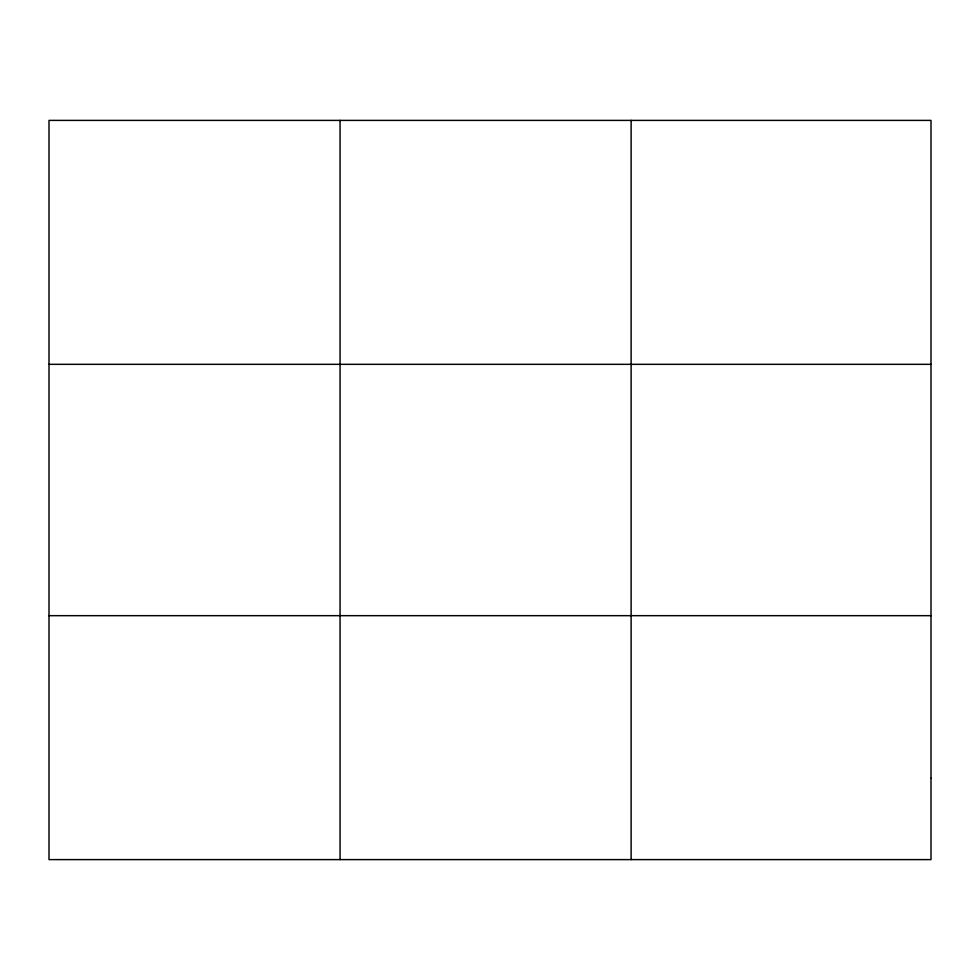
<?xml version="1.0" encoding="UTF-8"?>
<svg xmlns="http://www.w3.org/2000/svg" width="980" height="980" viewBox="0 0 980 980"><rect width="100%" height="100%" fill="white"/><g stroke="black" fill="none" stroke-linecap="round" stroke-linejoin="round"><path stroke-width="1.47" d="M340.06 859.607L340.06 120.393M631.12 859.607L631.12 120.393M49 364.327L931 364.327M49 615.673L931 615.673M931 778.292L931 859.607L49 859.607L49 120.393L931 120.393L931 778.292"/></g></svg>
